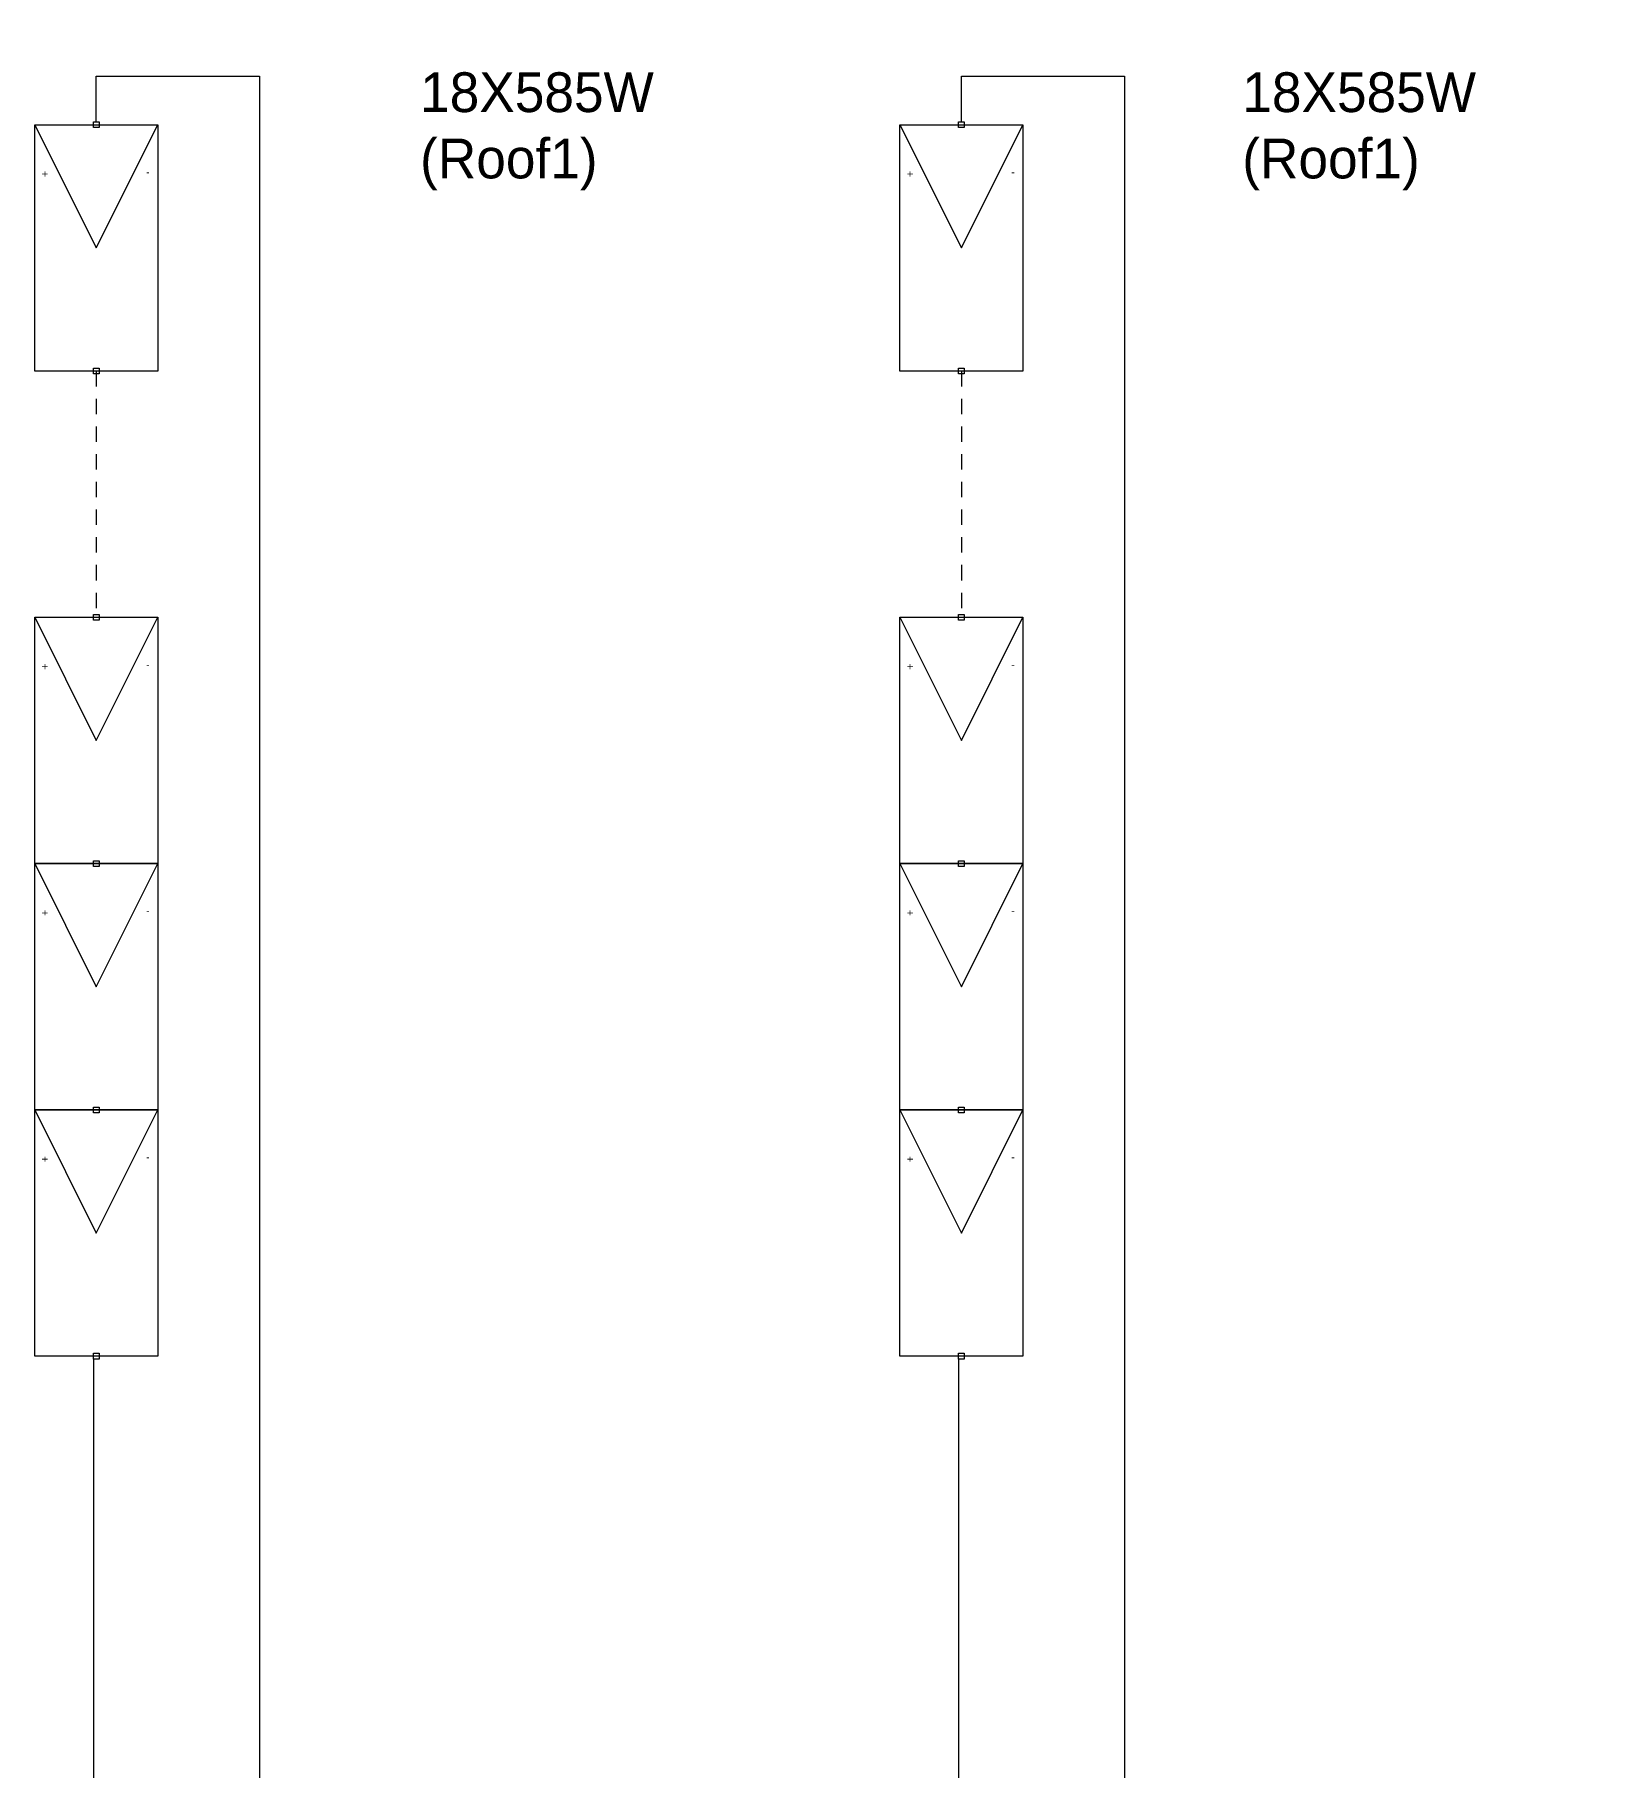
# Model space of a CAD drawing. Header units: inches. Extents: x 4 to 127, y -3 to 89.
# Drawn here: x 21.5 to 34.28, y 57.95 to 72.04 of the extents above; entities that cross this region are included whole.
import ezdxf

# ---------------------------------------------------------------- set-up
doc = ezdxf.new("R2010")
doc.units = ezdxf.units.IN
doc.header["$MEASUREMENT"] = 0
doc.linetypes.add('HIDDEN2', pattern=[0.1875, 0.125, -0.0625])
for name, color, linetype in [('GRY_20AWG', 9, 'Continuous'), ('SYMS', 7, 'Continuous'), ('WHT_12AWG', 7, 'Continuous')]:
    doc.layers.add(name, color=color, linetype=linetype)
doc.styles.add('WD', font='romans.shx')

# ---------------------------------------------------------------- blocks, each defined once
blk = doc.blocks.new('HT0_01')
for p, q in [((-0.0625, 0.0625), (0.0625, 0.0625)), ((-0.0625, -0.0625), (-0.0625, 0.0625)), ((0.0625, 0.0625), (0.0625, -0.0625)), ((0.0625, -0.0625), (-0.0625, -0.0625))]:
    blk.add_line(p, q)
at = {"style": 'WD', "flags": 1}
for tag, p in [('X4TERM01', (-0.0625, 0)), ('X2TERM01', (0, 0.0625)), ('X1TERM01', (0.0625, 0)), ('X8TERM01', (0, -0.0625))]:
    blk.add_attdef(tag, p, '', height=0.01, dxfattribs=at)
blk = doc.blocks.new('PVM')
at = {"color": 5}
for p, q in [((2, 1), (1, 0.5)), ((1, 0.5), (2, 0))]:
    blk.add_line(p, q, dxfattribs=at)
blk.add_lwpolyline([(0, 1), (2, 1), (2, 0), (0, 0)], close=True, dxfattribs=at)
at = {"layer": 'SYMS', "color": 5, "xscale": 0.3699338068975089, "yscale": 0.3699338068975089, "zscale": 0.3699338068975089}
for p in [(0, 0.5), (2, 0.5)]:
    blk.add_blockref('HT0_01', p, dxfattribs=at)
at = {"color": 5, "char_height": 0.065, "attachment_point": 1}
for s, insert, rotation in [('+', (1.625, 0.883), 180), ('-', (1.57, 0.067), 90)]:
    blk.add_mtext_dynamic_manual_height_columns(s, width=0.09892, gutter_width=0.325, heights=[0], dxfattribs=dict(at, insert=insert, rotation=rotation))

msp = doc.modelspace()

# ---------------------------------------------------------------- linework, layer by layer
at = {"color": 240, "linetype": 'HIDDEN2', "true_color": 0xed1f24}
for p, q in [((22, 69.312), (22, 67.312)), ((29.023, 69.312), (29.023, 67.312))]:
    msp.add_line(p, q, dxfattribs=at)
at = {"layer": 'GRY_20AWG', "color": 240, "true_color": 0xed1f24}
for p, q in [((22, 71.335), (22, 71.705)), ((22, 71.705), (23.325, 71.705)), ((29.023, 71.335), (29.023, 71.705)), ((29.023, 71.705), (30.347, 71.705)), ((21.977, 61.289), (21.977, 24.809)), ((29, 61.289), (29, 24.809))]:
    msp.add_line(p, q, dxfattribs=at)
at = {"layer": 'WHT_12AWG', "color": 240, "true_color": 0xed1f24}
for p, q in [((23.325, 71.705), (23.325, 23.908)), ((30.347, 71.705), (30.347, 23.908))]:
    msp.add_line(p, q, dxfattribs=at)

# ---------------------------------------------------------------- block references
at = {"layer": 'SYMS', "rotation": 90}
for p in [(22.5, 69.312), (29.523, 69.312), (22.5, 65.312), (29.523, 65.312), (22.5, 63.312), (29.523, 63.312), (22.5, 61.312), (29.523, 61.312)]:
    msp.add_blockref('PVM', p, dxfattribs=at)

# ---------------------------------------------------------------- texts
at = {"char_height": 0.6, "attachment_point": 1}
for s, insert in [('{\\C240;\\c2367469;STRING 2.2.3^J\\H0.53846x;\\C256;\\c0;18X585W^J(Roof1)}', (24.629, 73.738)), ('{\\C240;\\c2367469;STRING 2.2.4^J\\H0.53846x;\\C256;\\c0;18X585W^J(Roof1)}', (31.304, 73.738))]:
    msp.add_mtext_dynamic_manual_height_columns(s, width=1.91071, gutter_width=0.325, heights=[0], dxfattribs=dict(at, insert=insert))

doc.saveas('drawing.dxf')
